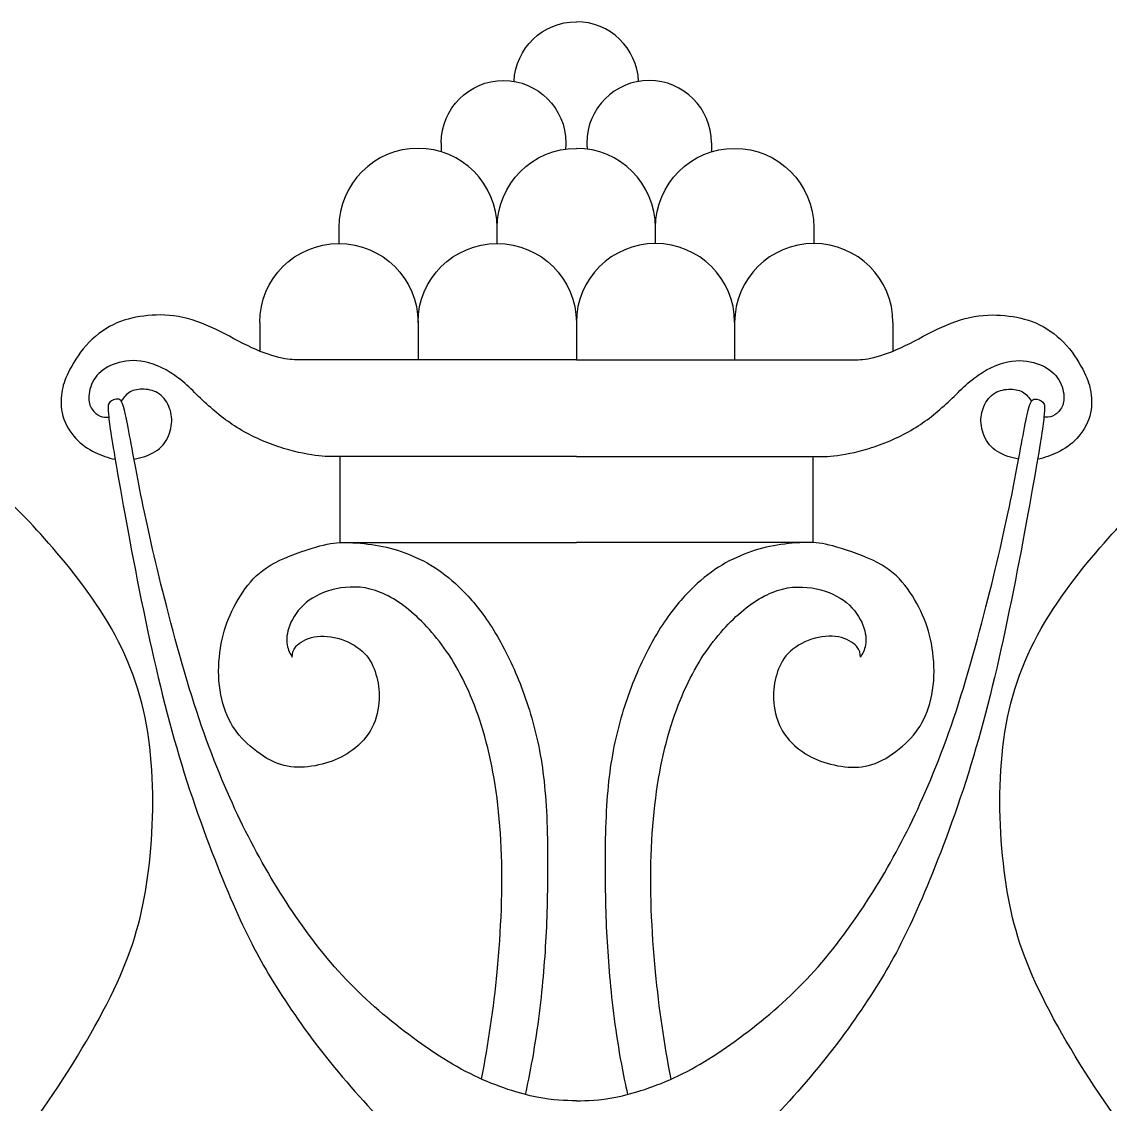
# Model space of a CAD drawing. Extents: x -102 to 99, y -11 to 187.
# Drawn here: x -80.04 to -53.54, y 150.72 to 177.06 of the extents above; entities that cross this region are included whole.
import ezdxf

# ---------------------------------------------------------------- set-up
doc = ezdxf.new("R2010")
doc.units = 0
doc.header["$MEASUREMENT"] = 0
doc.layers.add('LAYER_1', color=7, linetype='CONTINUOUS')

msp = doc.modelspace()

# ---------------------------------------------------------------- linework, layer by layer
at = {"layer": 'LAYER_1'}
for points in [[(-68.053, 175.61), (-68.0188, 176.4171), (-67.3536, 177.061), (-66.5382, 177.061)], [(-65.0233, 175.61), (-65.0575, 176.4171), (-65.7226, 177.061), (-66.5382, 177.061)], [(-69.8266, 174.1156), (-69.8266, 174.1156), (-69.8266, 173.8956), (-69.8266, 173.8956)], [(-63.2497, 174.1156), (-63.2497, 174.1156), (-63.2497, 173.8957), (-63.2497, 173.8957)], [(-68.4647, 172.0538), (-68.4647, 173.1178), (-67.6021, 173.9803), (-66.5382, 173.9803)], [(-64.6117, 172.0538), (-64.6117, 173.1178), (-65.4742, 173.9803), (-66.5382, 173.9803)], [(-72.3176, 172.0538), (-72.3176, 172.0538), (-72.3176, 171.6658), (-72.3176, 171.6658)], [(-68.4647, 171.6658), (-68.4647, 171.6658), (-68.4647, 172.0538), (-68.4647, 172.0538)], [(-64.6117, 171.6658), (-64.6117, 171.6658), (-64.6117, 172.0538), (-64.6117, 172.0538)], [(-60.7586, 172.0538), (-60.7586, 172.0538), (-60.7586, 171.6658), (-60.7586, 171.6658)], [(-74.2441, 169.7394), (-74.2441, 169.7394), (-74.2441, 169.0438), (-74.2441, 169.0438)], [(-70.3911, 169.7394), (-70.3911, 169.7394), (-70.3911, 168.8336), (-70.3911, 168.8336)], [(-66.5382, 169.7394), (-66.5382, 169.7394), (-66.5382, 168.8336), (-66.5382, 168.8336)], [(-62.6851, 169.7394), (-62.6851, 169.7394), (-62.6851, 168.8336), (-62.6851, 168.8336)], [(-58.8321, 169.7394), (-58.8321, 169.7394), (-58.8321, 169.0438), (-58.8321, 169.0438)], [(-66.5382, 168.8336), (-66.5382, 168.8336), (-73.2503, 168.8336), (-73.2503, 168.8336)], [(-66.5382, 168.8336), (-66.5382, 168.8336), (-59.8259, 168.8336), (-59.8259, 168.8336)]]:
    msp.add_open_spline(points, degree=3, dxfattribs=at)
for points, knots in [([(-69.8266, 174.1156), (-69.8266, 174.9529), (-69.1477, 175.6318), (-68.3104, 175.6318), (-68.3104, 175.6318), (-67.473, 175.6318), (-66.7942, 174.9529), (-66.7942, 174.1156), (-66.7942, 174.1156), (-66.7942, 174.0639), (-66.7968, 174.0127), (-66.8018, 173.9625)], [0, 0, 0, 0, 0.25, 0.25, 0.25, 0.25, 0.5, 0.5, 0.5, 0.5, 1, 1, 1, 1]), ([(-63.2497, 174.1156), (-63.2497, 174.9529), (-63.9285, 175.6318), (-64.7659, 175.6318), (-64.7659, 175.6318), (-65.6032, 175.6318), (-66.2821, 174.9529), (-66.2821, 174.1156), (-66.2821, 174.1156), (-66.2821, 174.0639), (-66.2795, 174.0127), (-66.2744, 173.9625)], [0, 0, 0, 0, 0.25, 0.25, 0.25, 0.25, 0.5, 0.5, 0.5, 0.5, 1, 1, 1, 1]), ([(-68.4647, 172.0538), (-68.4647, 173.1178), (-69.3271, 173.9803), (-70.3911, 173.9803), (-70.3911, 173.9803), (-71.4551, 173.9803), (-72.3176, 173.1178), (-72.3176, 172.0538)], [0, 0, 0, 0, 0.3333333, 0.3333333, 0.3333333, 0.3333333, 1, 1, 1, 1]), ([(-64.6117, 172.0538), (-64.6117, 173.1178), (-63.7491, 173.9803), (-62.6851, 173.9803), (-62.6851, 173.9803), (-61.6212, 173.9803), (-60.7586, 173.1178), (-60.7586, 172.0538)], [0, 0, 0, 0, 0.3333333, 0.3333333, 0.3333333, 0.3333333, 1, 1, 1, 1]), ([(-74.2441, 169.7394), (-74.2441, 170.8034), (-73.3816, 171.6658), (-72.3176, 171.6658), (-72.3176, 171.6658), (-71.2536, 171.6658), (-70.3911, 170.8034), (-70.3911, 169.7394)], [0, 0, 0, 0, 0.3333333, 0.3333333, 0.3333333, 0.3333333, 1, 1, 1, 1]), ([(-70.3911, 169.7394), (-70.3911, 170.8033), (-69.5286, 171.6658), (-68.4647, 171.6658), (-68.4647, 171.6658), (-67.4007, 171.6658), (-66.5382, 170.8033), (-66.5382, 169.7394)], [0, 0, 0, 0, 0.3333333, 0.3333333, 0.3333333, 0.3333333, 1, 1, 1, 1]), ([(-62.6851, 169.7394), (-62.6851, 170.8033), (-63.5477, 171.6658), (-64.6116, 171.6658), (-64.6116, 171.6658), (-65.6756, 171.6658), (-66.5382, 170.8033), (-66.5382, 169.7394)], [0, 0, 0, 0, 0.3333333, 0.3333333, 0.3333333, 0.3333333, 1, 1, 1, 1]), ([(-58.8321, 169.7394), (-58.8321, 170.8034), (-59.6947, 171.6658), (-60.7586, 171.6658), (-60.7586, 171.6658), (-61.8226, 171.6658), (-62.6851, 170.8034), (-62.6851, 169.7394)], [0, 0, 0, 0, 0.3333333, 0.3333333, 0.3333333, 0.3333333, 1, 1, 1, 1]), ([(-73.2503, 168.8336), (-73.3785, 168.8336), (-73.5066, 168.8336), (-73.7011, 168.8747), (-73.7011, 168.8747), (-73.8955, 168.9158), (-74.1566, 168.9981), (-74.4375, 169.128), (-74.4375, 169.128), (-74.7184, 169.2579), (-75.0193, 169.4354), (-75.322, 169.5793), (-75.322, 169.5793), (-75.6246, 169.7233), (-75.929, 169.8339), (-76.2234, 169.8861), (-76.2234, 169.8861), (-76.5179, 169.9384), (-76.8023, 169.9325), (-77.0662, 169.8996), (-77.0662, 169.8996), (-77.33, 169.8667), (-77.5734, 169.8068), (-77.8107, 169.6887), (-77.8107, 169.6887), (-78.0482, 169.5705), (-78.2798, 169.3942), (-78.469, 169.1821), (-78.469, 169.1821), (-78.6582, 168.9699), (-78.8052, 168.7219), (-78.8998, 168.5303), (-78.8998, 168.5303), (-78.9944, 168.3388), (-79.0368, 168.2035), (-79.0614, 168.0349), (-79.0614, 168.0349), (-79.0861, 167.8662), (-79.0931, 167.664), (-79.0356, 167.4648), (-79.0356, 167.4648), (-78.978, 167.2656), (-78.8557, 167.0693), (-78.7182, 166.9195), (-78.7182, 166.9195), (-78.5807, 166.7696), (-78.4278, 166.6661), (-78.2463, 166.578), (-78.2463, 166.578), (-78.0991, 166.5066), (-77.933, 166.445), (-77.7636, 166.415)], [0, 0, 0, 0, 0.0714286, 0.0714286, 0.0714286, 0.0714286, 0.1428571, 0.1428571, 0.1428571, 0.1428571, 0.2142857, 0.2142857, 0.2142857, 0.2142857, 0.2857143, 0.2857143, 0.2857143, 0.2857143, 0.3571429, 0.3571429, 0.3571429, 0.3571429, 0.4285714, 0.4285714, 0.4285714, 0.4285714, 0.5, 0.5, 0.5, 0.5, 0.5714286, 0.5714286, 0.5714286, 0.5714286, 0.6428571, 0.6428571, 0.6428571, 0.6428571, 0.7142857, 0.7142857, 0.7142857, 0.7142857, 0.7857143, 0.7857143, 0.7857143, 0.7857143, 0.8571429, 0.8571429, 0.8571429, 0.8571429, 1, 1, 1, 1]), ([(-59.8259, 168.8336), (-59.6979, 168.8336), (-59.5697, 168.8336), (-59.3752, 168.8747), (-59.3752, 168.8747), (-59.1807, 168.9158), (-58.9197, 168.9981), (-58.6389, 169.128), (-58.6389, 169.128), (-58.358, 169.2579), (-58.0569, 169.4354), (-57.7544, 169.5793), (-57.7544, 169.5793), (-57.4517, 169.7233), (-57.1472, 169.8339), (-56.8528, 169.8861), (-56.8528, 169.8861), (-56.5584, 169.9384), (-56.274, 169.9325), (-56.0101, 169.8996), (-56.0101, 169.8996), (-55.7462, 169.8667), (-55.5029, 169.8068), (-55.2655, 169.6887), (-55.2655, 169.6887), (-55.0281, 169.5705), (-54.7964, 169.3942), (-54.6072, 169.1821), (-54.6072, 169.1821), (-54.418, 168.9699), (-54.2711, 168.7219), (-54.1765, 168.5303), (-54.1765, 168.5303), (-54.0819, 168.3388), (-54.0396, 168.2035), (-54.0149, 168.0349), (-54.0149, 168.0349), (-53.9902, 167.8662), (-53.9831, 167.664), (-54.0407, 167.4648), (-54.0407, 167.4648), (-54.0983, 167.2656), (-54.2206, 167.0693), (-54.3581, 166.9195), (-54.3581, 166.9195), (-54.4956, 166.7696), (-54.6484, 166.6661), (-54.83, 166.578), (-54.83, 166.578), (-54.9771, 166.5066), (-55.1433, 166.445), (-55.3126, 166.415)], [0, 0, 0, 0, 0.0714286, 0.0714286, 0.0714286, 0.0714286, 0.1428571, 0.1428571, 0.1428571, 0.1428571, 0.2142857, 0.2142857, 0.2142857, 0.2142857, 0.2857143, 0.2857143, 0.2857143, 0.2857143, 0.3571429, 0.3571429, 0.3571429, 0.3571429, 0.4285714, 0.4285714, 0.4285714, 0.4285714, 0.5, 0.5, 0.5, 0.5, 0.5714286, 0.5714286, 0.5714286, 0.5714286, 0.6428571, 0.6428571, 0.6428571, 0.6428571, 0.7142857, 0.7142857, 0.7142857, 0.7142857, 0.7857143, 0.7857143, 0.7857143, 0.7857143, 0.8571429, 0.8571429, 0.8571429, 0.8571429, 1, 1, 1, 1]), ([(-87.6868, 115.8503), (-88.1488, 116.1643), (-88.5646, 116.5525), (-88.8505, 117.0466), (-88.8505, 117.0466), (-89.2312, 117.7048), (-89.3817, 118.5511), (-89.2642, 119.4396), (-89.2642, 119.4396), (-89.1466, 120.3283), (-88.7611, 121.2591), (-88.3097, 122.0254), (-88.3097, 122.0254), (-87.8585, 122.7918), (-87.3413, 123.3936), (-86.6737, 124.0846), (-86.6737, 124.0846), (-86.0061, 124.7757), (-85.188, 125.5562), (-84.4875, 126.4025), (-84.4875, 126.4025), (-83.787, 127.2487), (-83.204, 128.1608), (-82.7574, 128.9506), (-82.7574, 128.9506), (-82.3108, 129.7405), (-82.0004, 130.4081), (-81.7513, 131.0334), (-81.7513, 131.0334), (-81.5021, 131.6587), (-81.314, 132.2417), (-81.1259, 132.8247), (-81.1259, 132.8247), (-81.9158, 132.8434), (-82.7057, 132.8623), (-83.3451, 132.8905), (-83.3451, 132.8905), (-83.9845, 132.9187), (-84.4734, 132.9563), (-85.0469, 132.8952), (-85.0469, 132.8952), (-85.6205, 132.834), (-86.2788, 132.6742), (-86.8523, 132.4391), (-86.8523, 132.4391), (-87.4259, 132.2041), (-87.9149, 131.8938), (-88.3145, 131.5552), (-88.3145, 131.5552), (-88.7141, 131.2168), (-89.0245, 130.85), (-89.2595, 130.615), (-89.2595, 130.615), (-89.4946, 130.3799), (-89.6544, 130.2764), (-89.7813, 130.2812), (-89.7813, 130.2812), (-89.9083, 130.2858), (-90.0023, 130.3987), (-89.9976, 130.5915), (-89.9976, 130.5915), (-89.9929, 130.7842), (-89.8895, 131.0569), (-89.5933, 131.433), (-89.5933, 131.433), (-89.2971, 131.8091), (-88.8081, 132.2887), (-88.2252, 132.7118), (-88.2252, 132.7118), (-87.6422, 133.1349), (-86.9652, 133.5017), (-86.1142, 133.8307), (-86.1142, 133.8307), (-85.2633, 134.1599), (-84.2384, 134.4513), (-83.2134, 134.9497), (-83.2134, 134.9497), (-82.1885, 135.448), (-81.1637, 136.1533), (-80.3315, 136.9807), (-80.3315, 136.9807), (-79.4993, 137.8081), (-78.8599, 138.7579), (-78.324, 139.7733), (-78.324, 139.7733), (-77.788, 140.7888), (-77.3554, 141.8702), (-77.0405, 143.0502), (-77.0405, 143.0502), (-76.7254, 144.2303), (-76.528, 145.5091), (-76.3305, 146.4682), (-76.3305, 146.4682), (-76.1331, 147.4273), (-75.9356, 148.0667), (-75.7522, 148.5603), (-75.7522, 148.5603), (-75.5689, 149.054), (-75.3996, 149.4019), (-75.2304, 149.7498), (-75.2304, 149.7498), (-76.0391, 149.6276), (-76.8477, 149.5054), (-77.614, 149.2702), (-77.614, 149.2702), (-78.3804, 149.0352), (-79.1044, 148.6873), (-79.7297, 148.2359), (-79.7297, 148.2359), (-80.355, 147.7846), (-80.8816, 147.2298), (-81.2436, 146.7644), (-81.2436, 146.7644), (-81.6056, 146.299), (-81.803, 145.9228), (-82.0052, 145.6549), (-82.0052, 145.6549), (-82.2073, 145.3869), (-82.4142, 145.227), (-82.5881, 145.2317), (-82.5881, 145.2317), (-82.7621, 145.2364), (-82.9032, 145.4057), (-82.9172, 145.6407), (-82.9172, 145.6407), (-82.9313, 145.8758), (-82.8185, 146.1767), (-82.5458, 146.6045), (-82.5458, 146.6045), (-82.2732, 147.0323), (-81.8406, 147.5872), (-81.2812, 148.2924), (-81.2812, 148.2924), (-80.7218, 148.9976), (-80.0352, 149.8533), (-79.3864, 150.7982), (-79.3864, 150.7982), (-78.7377, 151.7432), (-78.1265, 152.7776), (-77.7175, 153.6708), (-77.7175, 153.6708), (-77.3085, 154.5641), (-77.1015, 155.3163), (-76.9746, 156.2331), (-76.9746, 156.2331), (-76.8477, 157.1499), (-76.8007, 158.2312), (-76.8994, 159.2232), (-76.8994, 159.2232), (-76.9981, 160.2152), (-77.2427, 161.1179), (-77.6799, 161.9735), (-77.6799, 161.9735), (-78.117, 162.8292), (-78.7471, 163.6379), (-79.283, 164.2585), (-79.283, 164.2585), (-79.819, 164.879), (-80.261, 165.3116), (-80.7029, 165.7441), (-80.7029, 165.7441), (-80.9379, 165.5279), (-81.1731, 165.3116), (-81.394, 164.9684), (-81.394, 164.9684), (-81.615, 164.6252), (-81.8218, 164.155), (-81.9581, 163.7319), (-81.9581, 163.7319), (-82.0945, 163.3088), (-82.1603, 162.9326), (-82.1697, 162.5001), (-82.1697, 162.5001), (-82.1792, 162.0676), (-82.1321, 161.5787), (-82.1462, 161.1884), (-82.1462, 161.1884), (-82.1603, 160.7982), (-82.2355, 160.5067), (-82.3436, 160.375), (-82.3436, 160.375), (-82.4518, 160.2434), (-82.5929, 160.2717), (-82.7245, 160.4832), (-82.7245, 160.4832), (-82.8561, 160.6948), (-82.9784, 161.0897), (-83.0677, 161.5834), (-83.0677, 161.5834), (-83.1571, 162.077), (-83.2134, 162.6694), (-83.5613, 163.4639), (-83.5613, 163.4639), (-83.9092, 164.2585), (-84.5487, 165.2552), (-85.2445, 166.0357), (-85.2445, 166.0357), (-85.9403, 166.816), (-86.6925, 167.3802), (-87.567, 167.8362), (-87.567, 167.8362), (-88.4415, 168.2923), (-89.4382, 168.6402), (-90.5618, 168.7436), (-90.5618, 168.7436), (-91.6854, 168.8471), (-92.936, 168.706), (-94.1067, 168.4334), (-94.1067, 168.4334), (-95.2773, 168.1607), (-96.3681, 167.7563), (-97.313, 167.1875), (-97.313, 167.1875), (-98.2581, 166.6186), (-99.0573, 165.8851), (-99.7108, 165.1424), (-99.7108, 165.1424), (-100.3643, 164.3995), (-100.8721, 163.6473), (-101.2952, 162.6835), (-101.2952, 162.6835), (-101.7183, 161.7197), (-102.0569, 160.5443), (-102.212, 159.3784), (-102.212, 159.3784), (-102.3671, 158.2125), (-102.3389, 157.0559), (-102.165, 156.0169), (-102.165, 156.0169), (-101.991, 154.9778), (-101.6713, 154.0563), (-101.2388, 153.2571), (-101.2388, 153.2571), (-100.8062, 152.4579), (-100.2608, 151.7808), (-99.645, 151.1979), (-99.645, 151.1979), (-99.0291, 150.6149), (-98.3426, 150.1259), (-97.5905, 149.7357), (-97.5905, 149.7357), (-96.8383, 149.3455), (-96.0202, 149.054), (-95.0846, 148.9177), (-95.0846, 148.9177), (-94.149, 148.7814), (-93.0959, 148.8001), (-92.1462, 148.9647), (-92.1462, 148.9647), (-91.1965, 149.1293), (-90.3502, 149.4395), (-89.5651, 149.8861), (-89.5651, 149.8861), (-88.7799, 150.3328), (-88.0559, 150.9158), (-87.4777, 151.5646), (-87.4777, 151.5646), (-86.8994, 152.2133), (-86.4668, 152.9281), (-86.1237, 153.6897), (-86.1237, 153.6897), (-85.7804, 154.4513), (-85.5265, 155.2599), (-85.4279, 156.0968), (-85.4279, 156.0968), (-85.3291, 156.9336), (-85.3856, 157.7987), (-85.4419, 158.6638)], [0, 0, 0, 0, 0.0147059, 0.0147059, 0.0147059, 0.0147059, 0.0294118, 0.0294118, 0.0294118, 0.0294118, 0.0441176, 0.0441176, 0.0441176, 0.0441176, 0.0588235, 0.0588235, 0.0588235, 0.0588235, 0.0735294, 0.0735294, 0.0735294, 0.0735294, 0.0882353, 0.0882353, 0.0882353, 0.0882353, 0.1029412, 0.1029412, 0.1029412, 0.1029412, 0.1176471, 0.1176471, 0.1176471, 0.1176471, 0.1323529, 0.1323529, 0.1323529, 0.1323529, 0.1470588, 0.1470588, 0.1470588, 0.1470588, 0.1617647, 0.1617647, 0.1617647, 0.1617647, 0.1764706, 0.1764706, 0.1764706, 0.1764706, 0.1911765, 0.1911765, 0.1911765, 0.1911765, 0.2058824, 0.2058824, 0.2058824, 0.2058824, 0.2205882, 0.2205882, 0.2205882, 0.2205882, 0.2352941, 0.2352941, 0.2352941, 0.2352941, 0.25, 0.25, 0.25, 0.25, 0.2647059, 0.2647059, 0.2647059, 0.2647059, 0.2794118, 0.2794118, 0.2794118, 0.2794118, 0.2941176, 0.2941176, 0.2941176, 0.2941176, 0.3088235, 0.3088235, 0.3088235, 0.3088235, 0.3235294, 0.3235294, 0.3235294, 0.3235294, 0.3382353, 0.3382353, 0.3382353, 0.3382353, 0.3529412, 0.3529412, 0.3529412, 0.3529412, 0.3676471, 0.3676471, 0.3676471, 0.3676471, 0.3823529, 0.3823529, 0.3823529, 0.3823529, 0.3970588, 0.3970588, 0.3970588, 0.3970588, 0.4117647, 0.4117647, 0.4117647, 0.4117647, 0.4264706, 0.4264706, 0.4264706, 0.4264706, 0.4411765, 0.4411765, 0.4411765, 0.4411765, 0.4558824, 0.4558824, 0.4558824, 0.4558824, 0.4705882, 0.4705882, 0.4705882, 0.4705882, 0.4852941, 0.4852941, 0.4852941, 0.4852941, 0.5, 0.5, 0.5, 0.5, 0.5147059, 0.5147059, 0.5147059, 0.5147059, 0.5294118, 0.5294118, 0.5294118, 0.5294118, 0.5441176, 0.5441176, 0.5441176, 0.5441176, 0.5588235, 0.5588235, 0.5588235, 0.5588235, 0.5735294, 0.5735294, 0.5735294, 0.5735294, 0.5882353, 0.5882353, 0.5882353, 0.5882353, 0.6029412, 0.6029412, 0.6029412, 0.6029412, 0.6176471, 0.6176471, 0.6176471, 0.6176471, 0.6323529, 0.6323529, 0.6323529, 0.6323529, 0.6470588, 0.6470588, 0.6470588, 0.6470588, 0.6617647, 0.6617647, 0.6617647, 0.6617647, 0.6764706, 0.6764706, 0.6764706, 0.6764706, 0.6911765, 0.6911765, 0.6911765, 0.6911765, 0.7058824, 0.7058824, 0.7058824, 0.7058824, 0.7205882, 0.7205882, 0.7205882, 0.7205882, 0.7352941, 0.7352941, 0.7352941, 0.7352941, 0.75, 0.75, 0.75, 0.75, 0.7647059, 0.7647059, 0.7647059, 0.7647059, 0.7794118, 0.7794118, 0.7794118, 0.7794118, 0.7941176, 0.7941176, 0.7941176, 0.7941176, 0.8088235, 0.8088235, 0.8088235, 0.8088235, 0.8235294, 0.8235294, 0.8235294, 0.8235294, 0.8382353, 0.8382353, 0.8382353, 0.8382353, 0.8529412, 0.8529412, 0.8529412, 0.8529412, 0.8676471, 0.8676471, 0.8676471, 0.8676471, 0.8823529, 0.8823529, 0.8823529, 0.8823529, 0.8970588, 0.8970588, 0.8970588, 0.8970588, 0.9117647, 0.9117647, 0.9117647, 0.9117647, 0.9264706, 0.9264706, 0.9264706, 0.9264706, 0.9411765, 0.9411765, 0.9411765, 0.9411765, 0.9558824, 0.9558824, 0.9558824, 0.9558824, 0.9705882, 0.9705882, 0.9705882, 0.9705882, 1, 1, 1, 1]), ([(-72.291, 166.4784), (-72.4369, 166.476), (-72.5827, 166.4736), (-72.806, 166.4982), (-72.806, 166.4982), (-73.0293, 166.5229), (-73.3302, 166.5746), (-73.6629, 166.6769), (-73.6629, 166.6769), (-73.9955, 166.7791), (-74.3599, 166.932), (-74.6796, 167.1165), (-74.6796, 167.1165), (-74.9993, 167.301), (-75.2743, 167.5173), (-75.5364, 167.7594), (-75.5364, 167.7594), (-75.7985, 168.0016), (-76.0477, 168.2695), (-76.318, 168.4599), (-76.318, 168.4599), (-76.5883, 168.6503), (-76.8799, 168.7632), (-77.1384, 168.7996), (-77.1384, 168.7996), (-77.397, 168.836), (-77.6227, 168.7961), (-77.8096, 168.7221), (-77.8096, 168.7221), (-77.9965, 168.648), (-78.1446, 168.5398), (-78.2444, 168.4), (-78.2444, 168.4), (-78.3444, 168.2601), (-78.3961, 168.0885), (-78.4043, 167.951), (-78.4043, 167.951), (-78.4125, 167.8135), (-78.3772, 167.71), (-78.3244, 167.6301), (-78.3244, 167.6301), (-78.2715, 167.5502), (-78.2009, 167.4938), (-78.1305, 167.4654), (-78.1305, 167.4654), (-78.06, 167.437), (-77.9895, 167.4367), (-77.9191, 167.4364)], [0, 0, 0, 0, 0.0769231, 0.0769231, 0.0769231, 0.0769231, 0.1538462, 0.1538462, 0.1538462, 0.1538462, 0.2307692, 0.2307692, 0.2307692, 0.2307692, 0.3076923, 0.3076923, 0.3076923, 0.3076923, 0.3846154, 0.3846154, 0.3846154, 0.3846154, 0.4615385, 0.4615385, 0.4615385, 0.4615385, 0.5384615, 0.5384615, 0.5384615, 0.5384615, 0.6153846, 0.6153846, 0.6153846, 0.6153846, 0.6923077, 0.6923077, 0.6923077, 0.6923077, 0.7692308, 0.7692308, 0.7692308, 0.7692308, 0.8461538, 0.8461538, 0.8461538, 0.8461538, 1, 1, 1, 1]), ([(-60.7853, 166.4784), (-60.6395, 166.476), (-60.4936, 166.4736), (-60.2703, 166.4982), (-60.2703, 166.4982), (-60.0469, 166.5229), (-59.746, 166.5746), (-59.4134, 166.6769), (-59.4134, 166.6769), (-59.0808, 166.7791), (-58.7164, 166.932), (-58.3968, 167.1165), (-58.3968, 167.1165), (-58.077, 167.301), (-57.8019, 167.5173), (-57.5399, 167.7594), (-57.5399, 167.7594), (-57.2778, 168.0016), (-57.0285, 168.2695), (-56.7582, 168.4599), (-56.7582, 168.4599), (-56.488, 168.6503), (-56.1964, 168.7632), (-55.9379, 168.7996), (-55.9379, 168.7996), (-55.6793, 168.836), (-55.4536, 168.7961), (-55.2667, 168.7221), (-55.2667, 168.7221), (-55.0799, 168.648), (-54.9317, 168.5398), (-54.8318, 168.4), (-54.8318, 168.4), (-54.732, 168.2601), (-54.6802, 168.0885), (-54.672, 167.951), (-54.672, 167.951), (-54.6638, 167.8135), (-54.699, 167.71), (-54.7519, 167.6301), (-54.7519, 167.6301), (-54.8048, 167.5502), (-54.8754, 167.4938), (-54.9458, 167.4654), (-54.9458, 167.4654), (-55.0163, 167.437), (-55.0868, 167.4367), (-55.1572, 167.4364)], [0, 0, 0, 0, 0.0769231, 0.0769231, 0.0769231, 0.0769231, 0.1538462, 0.1538462, 0.1538462, 0.1538462, 0.2307692, 0.2307692, 0.2307692, 0.2307692, 0.3076923, 0.3076923, 0.3076923, 0.3076923, 0.3846154, 0.3846154, 0.3846154, 0.3846154, 0.4615385, 0.4615385, 0.4615385, 0.4615385, 0.5384615, 0.5384615, 0.5384615, 0.5384615, 0.6153846, 0.6153846, 0.6153846, 0.6153846, 0.6923077, 0.6923077, 0.6923077, 0.6923077, 0.7692308, 0.7692308, 0.7692308, 0.7692308, 0.8461538, 0.8461538, 0.8461538, 0.8461538, 1, 1, 1, 1]), ([(-45.3895, 115.8503), (-44.9275, 116.1643), (-44.5117, 116.5525), (-44.2259, 117.0466), (-44.2259, 117.0466), (-43.8451, 117.7048), (-43.6945, 118.5511), (-43.8121, 119.4396), (-43.8121, 119.4396), (-43.9297, 120.3283), (-44.3152, 121.2591), (-44.7665, 122.0254), (-44.7665, 122.0254), (-45.2178, 122.7918), (-45.7351, 123.3936), (-46.4026, 124.0846), (-46.4026, 124.0846), (-47.0702, 124.7757), (-47.8883, 125.5562), (-48.5887, 126.4025), (-48.5887, 126.4025), (-49.2893, 127.2487), (-49.8722, 128.1608), (-50.3189, 128.9506), (-50.3189, 128.9506), (-50.7656, 129.7405), (-51.0758, 130.4081), (-51.325, 131.0334), (-51.325, 131.0334), (-51.5742, 131.6587), (-51.7623, 132.2417), (-51.9503, 132.8247), (-51.9503, 132.8247), (-51.1605, 132.8434), (-50.3706, 132.8623), (-49.7312, 132.8905), (-49.7312, 132.8905), (-49.0918, 132.9187), (-48.6028, 132.9563), (-48.0293, 132.8952), (-48.0293, 132.8952), (-47.4557, 132.834), (-46.7974, 132.6742), (-46.2239, 132.4391), (-46.2239, 132.4391), (-45.6503, 132.2041), (-45.1614, 131.8938), (-44.7618, 131.5552), (-44.7618, 131.5552), (-44.3621, 131.2168), (-44.0519, 130.85), (-43.8167, 130.615), (-43.8167, 130.615), (-43.5817, 130.3799), (-43.4219, 130.2764), (-43.2949, 130.2812), (-43.2949, 130.2812), (-43.168, 130.2858), (-43.074, 130.3987), (-43.0786, 130.5915), (-43.0786, 130.5915), (-43.0833, 130.7842), (-43.1868, 131.0569), (-43.483, 131.433), (-43.483, 131.433), (-43.7791, 131.8091), (-44.2681, 132.2887), (-44.8511, 132.7118), (-44.8511, 132.7118), (-45.434, 133.1349), (-46.1111, 133.5017), (-46.962, 133.8307), (-46.962, 133.8307), (-47.813, 134.1599), (-48.8379, 134.4513), (-49.8628, 134.9497), (-49.8628, 134.9497), (-50.8878, 135.448), (-51.9127, 136.1533), (-52.7448, 136.9807), (-52.7448, 136.9807), (-53.577, 137.8081), (-54.2164, 138.7579), (-54.7523, 139.7733), (-54.7523, 139.7733), (-55.2883, 140.7888), (-55.7208, 141.8702), (-56.0358, 143.0502), (-56.0358, 143.0502), (-56.3508, 144.2303), (-56.5483, 145.5091), (-56.7458, 146.4682), (-56.7458, 146.4682), (-56.9432, 147.4273), (-57.1407, 148.0667), (-57.324, 148.5603), (-57.324, 148.5603), (-57.5074, 149.054), (-57.6767, 149.4019), (-57.8458, 149.7498), (-57.8458, 149.7498), (-57.0372, 149.6276), (-56.2285, 149.5054), (-55.4623, 149.2702), (-55.4623, 149.2702), (-54.6959, 149.0352), (-53.9719, 148.6873), (-53.3466, 148.2359), (-53.3466, 148.2359), (-52.7213, 147.7846), (-52.1947, 147.2298), (-51.8327, 146.7644), (-51.8327, 146.7644), (-51.4707, 146.299), (-51.2733, 145.9228), (-51.0711, 145.6549), (-51.0711, 145.6549), (-50.869, 145.3869), (-50.662, 145.227), (-50.4881, 145.2317), (-50.4881, 145.2317), (-50.3142, 145.2364), (-50.1731, 145.4057), (-50.159, 145.6407), (-50.159, 145.6407), (-50.1449, 145.8758), (-50.2578, 146.1767), (-50.5304, 146.6045), (-50.5304, 146.6045), (-50.8031, 147.0323), (-51.2357, 147.5872), (-51.7951, 148.2924), (-51.7951, 148.2924), (-52.3546, 148.9976), (-53.0411, 149.8533), (-53.6898, 150.7982), (-53.6898, 150.7982), (-54.3386, 151.7432), (-54.9498, 152.7776), (-55.3588, 153.6708), (-55.3588, 153.6708), (-55.7678, 154.5641), (-55.9747, 155.3163), (-56.1017, 156.2331), (-56.1017, 156.2331), (-56.2285, 157.1499), (-56.2756, 158.2312), (-56.1769, 159.2232), (-56.1769, 159.2232), (-56.0782, 160.2152), (-55.8336, 161.1179), (-55.3964, 161.9735), (-55.3964, 161.9735), (-54.9592, 162.8292), (-54.3291, 163.6379), (-53.7932, 164.2585), (-53.7932, 164.2585), (-53.2573, 164.879), (-52.8153, 165.3116), (-52.3734, 165.7441), (-52.3734, 165.7441), (-52.1383, 165.5279), (-51.9033, 165.3116), (-51.6823, 164.9684), (-51.6823, 164.9684), (-51.4614, 164.6252), (-51.2544, 164.155), (-51.1181, 163.7319), (-51.1181, 163.7319), (-50.9818, 163.3088), (-50.9159, 162.9326), (-50.9065, 162.5001), (-50.9065, 162.5001), (-50.8971, 162.0676), (-50.9441, 161.5787), (-50.9301, 161.1884), (-50.9301, 161.1884), (-50.9159, 160.7982), (-50.8407, 160.5067), (-50.7326, 160.375), (-50.7326, 160.375), (-50.6245, 160.2434), (-50.4834, 160.2717), (-50.3519, 160.4832), (-50.3519, 160.4832), (-50.2201, 160.6948), (-50.0979, 161.0897), (-50.0086, 161.5834), (-50.0086, 161.5834), (-49.9193, 162.077), (-49.8628, 162.6694), (-49.5149, 163.4639), (-49.5149, 163.4639), (-49.167, 164.2585), (-48.5276, 165.2552), (-47.8318, 166.0357), (-47.8318, 166.0357), (-47.136, 166.816), (-46.3837, 167.3802), (-45.5093, 167.8362), (-45.5093, 167.8362), (-44.6348, 168.2923), (-43.6381, 168.6402), (-42.5145, 168.7436), (-42.5145, 168.7436), (-41.3909, 168.8471), (-40.1402, 168.706), (-38.9696, 168.4334), (-38.9696, 168.4334), (-37.7989, 168.1607), (-36.7082, 167.7563), (-35.7632, 167.1875), (-35.7632, 167.1875), (-34.8182, 166.6186), (-34.019, 165.8851), (-33.3655, 165.1424), (-33.3655, 165.1424), (-32.7119, 164.3995), (-32.2042, 163.6473), (-31.7811, 162.6835), (-31.7811, 162.6835), (-31.358, 161.7197), (-31.0194, 160.5443), (-30.8643, 159.3784), (-30.8643, 159.3784), (-30.7091, 158.2125), (-30.7374, 157.0559), (-30.9113, 156.0169), (-30.9113, 156.0169), (-31.0852, 154.9778), (-31.405, 154.0563), (-31.8375, 153.2571), (-31.8375, 153.2571), (-32.27, 152.4579), (-32.8155, 151.7808), (-33.4313, 151.1979), (-33.4313, 151.1979), (-34.0472, 150.6149), (-34.7336, 150.1259), (-35.4858, 149.7357), (-35.4858, 149.7357), (-36.2381, 149.3455), (-37.0562, 149.054), (-37.9917, 148.9177), (-37.9917, 148.9177), (-38.9273, 148.7814), (-39.9804, 148.8001), (-40.9301, 148.9647), (-40.9301, 148.9647), (-41.8798, 149.1293), (-42.7261, 149.4395), (-43.5112, 149.8861), (-43.5112, 149.8861), (-44.2963, 150.3328), (-45.0203, 150.9158), (-45.5986, 151.5646), (-45.5986, 151.5646), (-46.1769, 152.2133), (-46.6094, 152.9281), (-46.9526, 153.6897), (-46.9526, 153.6897), (-47.2958, 154.4513), (-47.5497, 155.2599), (-47.6485, 156.0968), (-47.6485, 156.0968), (-47.7472, 156.9336), (-47.6908, 157.7987), (-47.6344, 158.6638)], [0, 0, 0, 0, 0.0147059, 0.0147059, 0.0147059, 0.0147059, 0.0294118, 0.0294118, 0.0294118, 0.0294118, 0.0441176, 0.0441176, 0.0441176, 0.0441176, 0.0588235, 0.0588235, 0.0588235, 0.0588235, 0.0735294, 0.0735294, 0.0735294, 0.0735294, 0.0882353, 0.0882353, 0.0882353, 0.0882353, 0.1029412, 0.1029412, 0.1029412, 0.1029412, 0.1176471, 0.1176471, 0.1176471, 0.1176471, 0.1323529, 0.1323529, 0.1323529, 0.1323529, 0.1470588, 0.1470588, 0.1470588, 0.1470588, 0.1617647, 0.1617647, 0.1617647, 0.1617647, 0.1764706, 0.1764706, 0.1764706, 0.1764706, 0.1911765, 0.1911765, 0.1911765, 0.1911765, 0.2058824, 0.2058824, 0.2058824, 0.2058824, 0.2205882, 0.2205882, 0.2205882, 0.2205882, 0.2352941, 0.2352941, 0.2352941, 0.2352941, 0.25, 0.25, 0.25, 0.25, 0.2647059, 0.2647059, 0.2647059, 0.2647059, 0.2794118, 0.2794118, 0.2794118, 0.2794118, 0.2941176, 0.2941176, 0.2941176, 0.2941176, 0.3088235, 0.3088235, 0.3088235, 0.3088235, 0.3235294, 0.3235294, 0.3235294, 0.3235294, 0.3382353, 0.3382353, 0.3382353, 0.3382353, 0.3529412, 0.3529412, 0.3529412, 0.3529412, 0.3676471, 0.3676471, 0.3676471, 0.3676471, 0.3823529, 0.3823529, 0.3823529, 0.3823529, 0.3970588, 0.3970588, 0.3970588, 0.3970588, 0.4117647, 0.4117647, 0.4117647, 0.4117647, 0.4264706, 0.4264706, 0.4264706, 0.4264706, 0.4411765, 0.4411765, 0.4411765, 0.4411765, 0.4558824, 0.4558824, 0.4558824, 0.4558824, 0.4705882, 0.4705882, 0.4705882, 0.4705882, 0.4852941, 0.4852941, 0.4852941, 0.4852941, 0.5, 0.5, 0.5, 0.5, 0.5147059, 0.5147059, 0.5147059, 0.5147059, 0.5294118, 0.5294118, 0.5294118, 0.5294118, 0.5441176, 0.5441176, 0.5441176, 0.5441176, 0.5588235, 0.5588235, 0.5588235, 0.5588235, 0.5735294, 0.5735294, 0.5735294, 0.5735294, 0.5882353, 0.5882353, 0.5882353, 0.5882353, 0.6029412, 0.6029412, 0.6029412, 0.6029412, 0.6176471, 0.6176471, 0.6176471, 0.6176471, 0.6323529, 0.6323529, 0.6323529, 0.6323529, 0.6470588, 0.6470588, 0.6470588, 0.6470588, 0.6617647, 0.6617647, 0.6617647, 0.6617647, 0.6764706, 0.6764706, 0.6764706, 0.6764706, 0.6911765, 0.6911765, 0.6911765, 0.6911765, 0.7058824, 0.7058824, 0.7058824, 0.7058824, 0.7205882, 0.7205882, 0.7205882, 0.7205882, 0.7352941, 0.7352941, 0.7352941, 0.7352941, 0.75, 0.75, 0.75, 0.75, 0.7647059, 0.7647059, 0.7647059, 0.7647059, 0.7794118, 0.7794118, 0.7794118, 0.7794118, 0.7941176, 0.7941176, 0.7941176, 0.7941176, 0.8088235, 0.8088235, 0.8088235, 0.8088235, 0.8235294, 0.8235294, 0.8235294, 0.8235294, 0.8382353, 0.8382353, 0.8382353, 0.8382353, 0.8529412, 0.8529412, 0.8529412, 0.8529412, 0.8676471, 0.8676471, 0.8676471, 0.8676471, 0.8823529, 0.8823529, 0.8823529, 0.8823529, 0.8970588, 0.8970588, 0.8970588, 0.8970588, 0.9117647, 0.9117647, 0.9117647, 0.9117647, 0.9264706, 0.9264706, 0.9264706, 0.9264706, 0.9411765, 0.9411765, 0.9411765, 0.9411765, 0.9558824, 0.9558824, 0.9558824, 0.9558824, 0.9705882, 0.9705882, 0.9705882, 0.9705882, 1, 1, 1, 1]), ([(-77.303, 166.4156), (-77.2123, 166.431), (-77.1245, 166.4546), (-77.0421, 166.4833), (-77.0421, 166.4833), (-76.8588, 166.5474), (-76.7012, 166.6379), (-76.592, 166.7684), (-76.592, 166.7684), (-76.4826, 166.8988), (-76.4215, 167.0693), (-76.3974, 167.2232), (-76.3974, 167.2232), (-76.3733, 167.3772), (-76.3862, 167.5148), (-76.4367, 167.6505), (-76.4367, 167.6505), (-76.4873, 167.7863), (-76.5755, 167.9203), (-76.686, 168.0013), (-76.686, 168.0013), (-76.7964, 168.0824), (-76.9293, 168.1107), (-77.0568, 168.1165), (-77.0568, 168.1165), (-77.1843, 168.1225), (-77.3066, 168.106), (-77.3986, 168.0534), (-77.3986, 168.0534), (-77.4906, 168.001), (-77.5524, 167.9123), (-77.6143, 167.8237)], [0, 0, 0, 0, 0.1111111, 0.1111111, 0.1111111, 0.1111111, 0.2222222, 0.2222222, 0.2222222, 0.2222222, 0.3333333, 0.3333333, 0.3333333, 0.3333333, 0.4444444, 0.4444444, 0.4444444, 0.4444444, 0.5555556, 0.5555556, 0.5555556, 0.5555556, 0.6666667, 0.6666667, 0.6666667, 0.6666667, 0.7777778, 0.7777778, 0.7777778, 0.7777778, 1, 1, 1, 1]), ([(-55.7733, 166.4156), (-55.8639, 166.431), (-55.9517, 166.4546), (-56.0342, 166.4833), (-56.0342, 166.4833), (-56.2175, 166.5474), (-56.3751, 166.6379), (-56.4844, 166.7684), (-56.4844, 166.7684), (-56.5937, 166.8988), (-56.6548, 167.0693), (-56.6788, 167.2232), (-56.6788, 167.2232), (-56.703, 167.3772), (-56.6901, 167.5148), (-56.6395, 167.6505), (-56.6395, 167.6505), (-56.589, 167.7863), (-56.5008, 167.9203), (-56.3903, 168.0013), (-56.3903, 168.0013), (-56.2798, 168.0824), (-56.147, 168.1107), (-56.0195, 168.1165), (-56.0195, 168.1165), (-55.8919, 168.1225), (-55.7697, 168.106), (-55.6777, 168.0534), (-55.6777, 168.0534), (-55.5856, 168.001), (-55.5238, 167.9123), (-55.462, 167.8237)], [0, 0, 0, 0, 0.1111111, 0.1111111, 0.1111111, 0.1111111, 0.2222222, 0.2222222, 0.2222222, 0.2222222, 0.3333333, 0.3333333, 0.3333333, 0.3333333, 0.4444444, 0.4444444, 0.4444444, 0.4444444, 0.5555556, 0.5555556, 0.5555556, 0.5555556, 0.6666667, 0.6666667, 0.6666667, 0.6666667, 0.7777778, 0.7777778, 0.7777778, 0.7777778, 1, 1, 1, 1]), ([(-66.5382, 150.8014), (-66.8127, 150.8037), (-67.0873, 150.8061), (-67.4985, 150.8896), (-67.4985, 150.8896), (-67.9096, 150.973), (-68.4574, 151.1375), (-69.0203, 151.4091), (-69.0203, 151.4091), (-69.5833, 151.6806), (-70.1616, 152.059), (-70.7234, 152.4904), (-70.7234, 152.4904), (-71.2852, 152.9218), (-71.8306, 153.406), (-72.3278, 153.9573), (-72.3278, 153.9573), (-72.825, 154.5085), (-73.274, 155.1268), (-73.6771, 155.7591), (-73.6771, 155.7591), (-74.0803, 156.3914), (-74.4376, 157.0379), (-74.782, 157.7643), (-74.782, 157.7643), (-75.1263, 158.4906), (-75.4578, 159.2969), (-75.7787, 160.2784), (-75.7787, 160.2784), (-76.0995, 161.2598), (-76.4099, 162.4164), (-76.6472, 163.3766), (-76.6472, 163.3766), (-76.8847, 164.3369), (-77.0493, 165.101), (-77.1868, 165.805), (-77.1868, 165.805), (-77.3243, 166.509), (-77.4348, 167.1532), (-77.5112, 167.4939), (-77.5112, 167.4939), (-77.5876, 167.8349), (-77.6299, 167.8725), (-77.6945, 167.876), (-77.6945, 167.876), (-77.7592, 167.8795), (-77.8462, 167.8489), (-77.8932, 167.7995), (-77.8932, 167.7995), (-77.9402, 167.7502), (-77.9472, 167.682), (-77.9191, 167.4364), (-77.9191, 167.4364), (-77.8908, 167.1908), (-77.8273, 166.7676), (-77.6663, 165.852), (-77.6663, 165.852), (-77.5053, 164.9364), (-77.2467, 163.5283), (-76.9752, 162.2578), (-76.9752, 162.2578), (-76.7037, 160.9872), (-76.4192, 159.854), (-76.0796, 158.7727), (-76.0796, 158.7727), (-75.7399, 157.6914), (-75.345, 156.6618), (-75.0147, 155.8778), (-75.0147, 155.8778), (-74.6844, 155.0938), (-74.4188, 154.5556), (-74.0897, 153.9902), (-74.0897, 153.9902), (-73.7606, 153.4248), (-73.368, 152.8324), (-72.892, 152.206), (-72.892, 152.206), (-72.416, 151.5795), (-71.8565, 150.9189), (-71.3135, 150.3618), (-71.3135, 150.3618), (-70.7705, 149.8047), (-70.2439, 149.351), (-69.7702, 148.9855), (-69.7702, 148.9855), (-69.2965, 148.6199), (-68.8757, 148.3425), (-68.4433, 148.1027), (-68.4433, 148.1027), (-68.0107, 147.863), (-67.5664, 147.6608), (-67.2469, 147.5245), (-67.2469, 147.5245), (-66.9274, 147.3881), (-66.7328, 147.3176), (-66.5382, 147.2471)], [0, 0, 0, 0, 0.04, 0.04, 0.04, 0.04, 0.08, 0.08, 0.08, 0.08, 0.12, 0.12, 0.12, 0.12, 0.16, 0.16, 0.16, 0.16, 0.2, 0.2, 0.2, 0.2, 0.24, 0.24, 0.24, 0.24, 0.28, 0.28, 0.28, 0.28, 0.32, 0.32, 0.32, 0.32, 0.36, 0.36, 0.36, 0.36, 0.4, 0.4, 0.4, 0.4, 0.44, 0.44, 0.44, 0.44, 0.48, 0.48, 0.48, 0.48, 0.52, 0.52, 0.52, 0.52, 0.56, 0.56, 0.56, 0.56, 0.6, 0.6, 0.6, 0.6, 0.64, 0.64, 0.64, 0.64, 0.68, 0.68, 0.68, 0.68, 0.72, 0.72, 0.72, 0.72, 0.76, 0.76, 0.76, 0.76, 0.8, 0.8, 0.8, 0.8, 0.84, 0.84, 0.84, 0.84, 0.88, 0.88, 0.88, 0.88, 0.92, 0.92, 0.92, 0.92, 1, 1, 1, 1]), ([(-66.5382, 150.8014), (-66.2636, 150.8037), (-65.9889, 150.8061), (-65.5779, 150.8896), (-65.5779, 150.8896), (-65.1667, 150.973), (-64.6189, 151.1375), (-64.056, 151.4091), (-64.056, 151.4091), (-63.4929, 151.6806), (-62.9146, 152.059), (-62.3528, 152.4904), (-62.3528, 152.4904), (-61.791, 152.9218), (-61.2456, 153.406), (-60.7484, 153.9573), (-60.7484, 153.9573), (-60.2513, 154.5085), (-59.8023, 155.1268), (-59.3991, 155.7591), (-59.3991, 155.7591), (-58.996, 156.3914), (-58.6387, 157.0379), (-58.2943, 157.7643), (-58.2943, 157.7643), (-57.95, 158.4906), (-57.6184, 159.2969), (-57.2975, 160.2784), (-57.2975, 160.2784), (-56.9767, 161.2598), (-56.6664, 162.4164), (-56.429, 163.3766), (-56.429, 163.3766), (-56.1916, 164.3369), (-56.0269, 165.101), (-55.8895, 165.805), (-55.8895, 165.805), (-55.752, 166.509), (-55.6414, 167.1532), (-55.5651, 167.4939), (-55.5651, 167.4939), (-55.4887, 167.8349), (-55.4464, 167.8725), (-55.3818, 167.876), (-55.3818, 167.876), (-55.3171, 167.8795), (-55.2301, 167.8489), (-55.1831, 167.7995), (-55.1831, 167.7995), (-55.1361, 167.7502), (-55.129, 167.682), (-55.1572, 167.4364), (-55.1572, 167.4364), (-55.1854, 167.1908), (-55.2489, 166.7676), (-55.4099, 165.852), (-55.4099, 165.852), (-55.5709, 164.9364), (-55.8296, 163.5283), (-56.1011, 162.2578), (-56.1011, 162.2578), (-56.3726, 160.9872), (-56.657, 159.854), (-56.9967, 158.7727), (-56.9967, 158.7727), (-57.3363, 157.6914), (-57.7313, 156.6618), (-58.0616, 155.8778), (-58.0616, 155.8778), (-58.3919, 155.0938), (-58.6576, 154.5556), (-58.9866, 153.9902), (-58.9866, 153.9902), (-59.3157, 153.4248), (-59.7083, 152.8324), (-60.1843, 152.206), (-60.1843, 152.206), (-60.6603, 151.5795), (-61.2198, 150.9189), (-61.7628, 150.3618), (-61.7628, 150.3618), (-62.3058, 149.8047), (-62.8324, 149.351), (-63.3061, 148.9855), (-63.3061, 148.9855), (-63.7798, 148.6199), (-64.2005, 148.3425), (-64.6331, 148.1027), (-64.6331, 148.1027), (-65.0656, 147.863), (-65.5099, 147.6608), (-65.8294, 147.5245), (-65.8294, 147.5245), (-66.1488, 147.3881), (-66.3435, 147.3176), (-66.5382, 147.2471)], [0, 0, 0, 0, 0.04, 0.04, 0.04, 0.04, 0.08, 0.08, 0.08, 0.08, 0.12, 0.12, 0.12, 0.12, 0.16, 0.16, 0.16, 0.16, 0.2, 0.2, 0.2, 0.2, 0.24, 0.24, 0.24, 0.24, 0.28, 0.28, 0.28, 0.28, 0.32, 0.32, 0.32, 0.32, 0.36, 0.36, 0.36, 0.36, 0.4, 0.4, 0.4, 0.4, 0.44, 0.44, 0.44, 0.44, 0.48, 0.48, 0.48, 0.48, 0.52, 0.52, 0.52, 0.52, 0.56, 0.56, 0.56, 0.56, 0.6, 0.6, 0.6, 0.6, 0.64, 0.64, 0.64, 0.64, 0.68, 0.68, 0.68, 0.68, 0.72, 0.72, 0.72, 0.72, 0.76, 0.76, 0.76, 0.76, 0.8, 0.8, 0.8, 0.8, 0.84, 0.84, 0.84, 0.84, 0.88, 0.88, 0.88, 0.88, 0.92, 0.92, 0.92, 0.92, 1, 1, 1, 1]), ([(-66.5382, 166.4784), (-66.5382, 166.4784), (-72.291, 166.4784), (-72.291, 166.4784), (-72.291, 166.4784), (-72.291, 166.4784), (-72.291, 164.3909), (-72.291, 164.3909), (-72.291, 164.3909), (-72.291, 164.3909), (-66.5382, 164.3909), (-66.5382, 164.3909)], [0, 0, 0, 0, 0.25, 0.25, 0.25, 0.25, 0.5, 0.5, 0.5, 0.5, 1, 1, 1, 1]), ([(-66.5382, 166.4784), (-66.5382, 166.4784), (-60.7853, 166.4784), (-60.7853, 166.4784), (-60.7853, 166.4784), (-60.7853, 166.4784), (-60.7853, 164.3909), (-60.7853, 164.3909), (-60.7853, 164.3909), (-60.7853, 164.3909), (-66.5382, 164.3909), (-66.5382, 164.3909)], [0, 0, 0, 0, 0.25, 0.25, 0.25, 0.25, 0.5, 0.5, 0.5, 0.5, 1, 1, 1, 1]), ([(-73.4514, 161.598), (-73.4468, 161.6837), (-73.442, 161.7695), (-73.3586, 161.8612), (-73.3586, 161.8612), (-73.2751, 161.9528), (-73.1129, 162.0505), (-72.9154, 162.0887), (-72.9154, 162.0887), (-72.718, 162.1269), (-72.4853, 162.1057), (-72.2643, 162.0329), (-72.2643, 162.0329), (-72.0434, 161.96), (-71.8341, 161.8353), (-71.6907, 161.6861), (-71.6907, 161.6861), (-71.5474, 161.5368), (-71.4697, 161.3628), (-71.4145, 161.1783), (-71.4145, 161.1783), (-71.3593, 160.9938), (-71.3263, 160.7987), (-71.3363, 160.5742), (-71.3363, 160.5742), (-71.3463, 160.3497), (-71.3993, 160.0958), (-71.512, 159.8772), (-71.512, 159.8772), (-71.6249, 159.6586), (-71.7977, 159.4752), (-71.9787, 159.3384), (-71.9787, 159.3384), (-72.1597, 159.2014), (-72.349, 159.1109), (-72.5629, 159.0415), (-72.5629, 159.0415), (-72.7768, 158.9722), (-73.0154, 158.924), (-73.2398, 158.9169), (-73.2398, 158.9169), (-73.4643, 158.9099), (-73.6748, 158.944), (-73.8981, 159.0462), (-73.8981, 159.0462), (-74.1214, 159.1485), (-74.3576, 159.3189), (-74.5474, 159.4952), (-74.5474, 159.4952), (-74.7373, 159.6715), (-74.8807, 159.8537), (-74.9941, 160.087), (-74.9941, 160.087), (-75.1075, 160.3203), (-75.191, 160.6048), (-75.2251, 160.9074), (-75.2251, 160.9074), (-75.2592, 161.2101), (-75.2439, 161.531), (-75.1987, 161.8201), (-75.1987, 161.8201), (-75.1534, 162.1092), (-75.0782, 162.3666), (-74.9659, 162.6223), (-74.9659, 162.6223), (-74.8536, 162.8779), (-74.7044, 163.1318), (-74.5345, 163.3469), (-74.5345, 163.3469), (-74.3647, 163.562), (-74.1742, 163.7383), (-73.8746, 163.8958), (-73.8746, 163.8958), (-73.5749, 164.0533), (-73.1659, 164.192), (-72.881, 164.2746), (-72.881, 164.2746), (-72.5962, 164.3571), (-72.4355, 164.3836), (-72.2269, 164.3878), (-72.2269, 164.3878), (-72.0182, 164.3919), (-71.7616, 164.3736), (-71.5181, 164.338), (-71.5181, 164.338), (-71.2747, 164.3025), (-71.0442, 164.2495), (-70.8051, 164.1685), (-70.8051, 164.1685), (-70.5659, 164.0874), (-70.3179, 163.9782), (-70.0835, 163.8389), (-70.0835, 163.8389), (-69.849, 163.6996), (-69.628, 163.5303), (-69.3941, 163.3059), (-69.3941, 163.3059), (-69.1602, 163.0814), (-68.9134, 162.8016), (-68.6772, 162.4514), (-68.6772, 162.4514), (-68.441, 162.1012), (-68.2152, 161.6803), (-68.0166, 161.2173), (-68.0166, 161.2173), (-67.818, 160.7542), (-67.6463, 160.2487), (-67.5206, 159.7234), (-67.5206, 159.7234), (-67.3949, 159.198), (-67.3149, 158.6526), (-67.2738, 157.9767), (-67.2738, 157.9767), (-67.2326, 157.301), (-67.2303, 156.4946), (-67.2443, 155.7906), (-67.2443, 155.7906), (-67.2585, 155.0865), (-67.2891, 154.4847), (-67.3478, 153.8254), (-67.3478, 153.8254), (-67.4066, 153.166), (-67.4936, 152.449), (-67.6346, 151.6885), (-67.6346, 151.6885), (-67.6792, 151.448), (-67.7293, 151.2029), (-67.7832, 150.9554)], [0, 0, 0, 0, 0.030303, 0.030303, 0.030303, 0.030303, 0.0606061, 0.0606061, 0.0606061, 0.0606061, 0.0909091, 0.0909091, 0.0909091, 0.0909091, 0.1212121, 0.1212121, 0.1212121, 0.1212121, 0.1515152, 0.1515152, 0.1515152, 0.1515152, 0.1818182, 0.1818182, 0.1818182, 0.1818182, 0.2121212, 0.2121212, 0.2121212, 0.2121212, 0.2424242, 0.2424242, 0.2424242, 0.2424242, 0.2727273, 0.2727273, 0.2727273, 0.2727273, 0.3030303, 0.3030303, 0.3030303, 0.3030303, 0.3333333, 0.3333333, 0.3333333, 0.3333333, 0.3636364, 0.3636364, 0.3636364, 0.3636364, 0.3939394, 0.3939394, 0.3939394, 0.3939394, 0.4242424, 0.4242424, 0.4242424, 0.4242424, 0.4545455, 0.4545455, 0.4545455, 0.4545455, 0.4848485, 0.4848485, 0.4848485, 0.4848485, 0.5151515, 0.5151515, 0.5151515, 0.5151515, 0.5454545, 0.5454545, 0.5454545, 0.5454545, 0.5757576, 0.5757576, 0.5757576, 0.5757576, 0.6060606, 0.6060606, 0.6060606, 0.6060606, 0.6363636, 0.6363636, 0.6363636, 0.6363636, 0.6666667, 0.6666667, 0.6666667, 0.6666667, 0.6969697, 0.6969697, 0.6969697, 0.6969697, 0.7272727, 0.7272727, 0.7272727, 0.7272727, 0.7575758, 0.7575758, 0.7575758, 0.7575758, 0.7878788, 0.7878788, 0.7878788, 0.7878788, 0.8181818, 0.8181818, 0.8181818, 0.8181818, 0.8484848, 0.8484848, 0.8484848, 0.8484848, 0.8787879, 0.8787879, 0.8787879, 0.8787879, 0.9090909, 0.9090909, 0.9090909, 0.9090909, 0.9393939, 0.9393939, 0.9393939, 0.9393939, 1, 1, 1, 1]), ([(-59.6248, 161.598), (-59.6296, 161.6837), (-59.6343, 161.7695), (-59.7176, 161.8612), (-59.7176, 161.8612), (-59.8011, 161.9528), (-59.9634, 162.0505), (-60.1608, 162.0887), (-60.1608, 162.0887), (-60.3583, 162.1269), (-60.591, 162.1057), (-60.812, 162.0329), (-60.812, 162.0329), (-61.0329, 161.96), (-61.2421, 161.8353), (-61.3856, 161.6861), (-61.3856, 161.6861), (-61.5289, 161.5368), (-61.6065, 161.3628), (-61.6617, 161.1783), (-61.6617, 161.1783), (-61.717, 160.9938), (-61.7499, 160.7987), (-61.7399, 160.5742), (-61.7399, 160.5742), (-61.73, 160.3497), (-61.6771, 160.0958), (-61.5642, 159.8772), (-61.5642, 159.8772), (-61.4514, 159.6586), (-61.2786, 159.4752), (-61.0975, 159.3384), (-61.0975, 159.3384), (-60.9166, 159.2014), (-60.7273, 159.1109), (-60.5135, 159.0415), (-60.5135, 159.0415), (-60.2995, 158.9722), (-60.0609, 158.924), (-59.8364, 158.9169), (-59.8364, 158.9169), (-59.6119, 158.9099), (-59.4015, 158.944), (-59.1783, 159.0462), (-59.1783, 159.0462), (-58.9549, 159.1485), (-58.7186, 159.3189), (-58.5288, 159.4952), (-58.5288, 159.4952), (-58.339, 159.6715), (-58.1956, 159.8537), (-58.0822, 160.087), (-58.0822, 160.087), (-57.9687, 160.3203), (-57.8852, 160.6048), (-57.8512, 160.9074), (-57.8512, 160.9074), (-57.8171, 161.2101), (-57.8324, 161.531), (-57.8777, 161.8201), (-57.8777, 161.8201), (-57.9229, 162.1092), (-57.9981, 162.3666), (-58.1104, 162.6223), (-58.1104, 162.6223), (-58.2226, 162.8779), (-58.3719, 163.1318), (-58.5417, 163.3469), (-58.5417, 163.3469), (-58.7116, 163.562), (-58.902, 163.7383), (-59.2017, 163.8958), (-59.2017, 163.8958), (-59.5014, 164.0533), (-59.9105, 164.192), (-60.1953, 164.2746), (-60.1953, 164.2746), (-60.4801, 164.3571), (-60.6408, 164.3836), (-60.8495, 164.3878), (-60.8495, 164.3878), (-61.058, 164.3919), (-61.3147, 164.3736), (-61.5581, 164.338), (-61.5581, 164.338), (-61.8016, 164.3025), (-62.032, 164.2495), (-62.2711, 164.1685), (-62.2711, 164.1685), (-62.5104, 164.0874), (-62.7583, 163.9782), (-62.9928, 163.8389), (-62.9928, 163.8389), (-63.2273, 163.6996), (-63.4483, 163.5303), (-63.6821, 163.3059), (-63.6821, 163.3059), (-63.9161, 163.0814), (-64.1629, 162.8016), (-64.3991, 162.4514), (-64.3991, 162.4514), (-64.6354, 162.1012), (-64.8611, 161.6803), (-65.0597, 161.2173), (-65.0597, 161.2173), (-65.2583, 160.7542), (-65.4299, 160.2487), (-65.5557, 159.7234), (-65.5557, 159.7234), (-65.6815, 159.198), (-65.7614, 158.6526), (-65.8025, 157.9767), (-65.8025, 157.9767), (-65.8436, 157.301), (-65.846, 156.4946), (-65.8319, 155.7906), (-65.8319, 155.7906), (-65.8178, 155.0865), (-65.7872, 154.4847), (-65.7285, 153.8254), (-65.7285, 153.8254), (-65.6697, 153.166), (-65.5827, 152.449), (-65.4417, 151.6885), (-65.4417, 151.6885), (-65.3971, 151.448), (-65.347, 151.2029), (-65.293, 150.9554)], [0, 0, 0, 0, 0.030303, 0.030303, 0.030303, 0.030303, 0.0606061, 0.0606061, 0.0606061, 0.0606061, 0.0909091, 0.0909091, 0.0909091, 0.0909091, 0.1212121, 0.1212121, 0.1212121, 0.1212121, 0.1515152, 0.1515152, 0.1515152, 0.1515152, 0.1818182, 0.1818182, 0.1818182, 0.1818182, 0.2121212, 0.2121212, 0.2121212, 0.2121212, 0.2424242, 0.2424242, 0.2424242, 0.2424242, 0.2727273, 0.2727273, 0.2727273, 0.2727273, 0.3030303, 0.3030303, 0.3030303, 0.3030303, 0.3333333, 0.3333333, 0.3333333, 0.3333333, 0.3636364, 0.3636364, 0.3636364, 0.3636364, 0.3939394, 0.3939394, 0.3939394, 0.3939394, 0.4242424, 0.4242424, 0.4242424, 0.4242424, 0.4545455, 0.4545455, 0.4545455, 0.4545455, 0.4848485, 0.4848485, 0.4848485, 0.4848485, 0.5151515, 0.5151515, 0.5151515, 0.5151515, 0.5454545, 0.5454545, 0.5454545, 0.5454545, 0.5757576, 0.5757576, 0.5757576, 0.5757576, 0.6060606, 0.6060606, 0.6060606, 0.6060606, 0.6363636, 0.6363636, 0.6363636, 0.6363636, 0.6666667, 0.6666667, 0.6666667, 0.6666667, 0.6969697, 0.6969697, 0.6969697, 0.6969697, 0.7272727, 0.7272727, 0.7272727, 0.7272727, 0.7575758, 0.7575758, 0.7575758, 0.7575758, 0.7878788, 0.7878788, 0.7878788, 0.7878788, 0.8181818, 0.8181818, 0.8181818, 0.8181818, 0.8484848, 0.8484848, 0.8484848, 0.8484848, 0.8787879, 0.8787879, 0.8787879, 0.8787879, 0.9090909, 0.9090909, 0.9090909, 0.9090909, 0.9393939, 0.9393939, 0.9393939, 0.9393939, 1, 1, 1, 1]), ([(-68.8447, 151.3275), (-68.6752, 152.1889), (-68.5509, 153.0474), (-68.4656, 153.9392), (-68.4656, 153.9392), (-68.3692, 154.9453), (-68.3221, 155.9938), (-68.3645, 156.9552), (-68.3645, 156.9552), (-68.4067, 157.9167), (-68.5384, 158.7912), (-68.7312, 159.5316), (-68.7312, 159.5316), (-68.924, 160.2721), (-69.1778, 160.8786), (-69.4693, 161.3793), (-69.4693, 161.3793), (-69.7608, 161.88), (-70.0899, 162.2749), (-70.4237, 162.5828), (-70.4237, 162.5828), (-70.7575, 162.8908), (-71.096, 163.1118), (-71.4298, 163.2199), (-71.4298, 163.2199), (-71.7636, 163.328), (-72.0927, 163.3234), (-72.3818, 163.2622), (-72.3818, 163.2622), (-72.671, 163.2011), (-72.9202, 163.0836), (-73.113, 162.9237), (-73.113, 162.9237), (-73.3057, 162.7639), (-73.442, 162.5617), (-73.5149, 162.376), (-73.5149, 162.376), (-73.5877, 162.1903), (-73.5971, 162.021), (-73.576, 161.8941), (-73.576, 161.8941), (-73.5549, 161.7672), (-73.5031, 161.6825), (-73.4514, 161.598)], [0, 0, 0, 0, 0.0833333, 0.0833333, 0.0833333, 0.0833333, 0.1666667, 0.1666667, 0.1666667, 0.1666667, 0.25, 0.25, 0.25, 0.25, 0.3333333, 0.3333333, 0.3333333, 0.3333333, 0.4166667, 0.4166667, 0.4166667, 0.4166667, 0.5, 0.5, 0.5, 0.5, 0.5833333, 0.5833333, 0.5833333, 0.5833333, 0.6666667, 0.6666667, 0.6666667, 0.6666667, 0.75, 0.75, 0.75, 0.75, 0.8333333, 0.8333333, 0.8333333, 0.8333333, 1, 1, 1, 1]), ([(-64.2315, 151.3275), (-64.4011, 152.1889), (-64.5253, 153.0474), (-64.6107, 153.9392), (-64.6107, 153.9392), (-64.707, 154.9453), (-64.7542, 155.9938), (-64.7119, 156.9552), (-64.7119, 156.9552), (-64.6695, 157.9167), (-64.5379, 158.7912), (-64.3451, 159.5316), (-64.3451, 159.5316), (-64.1524, 160.2721), (-63.8985, 160.8786), (-63.607, 161.3793), (-63.607, 161.3793), (-63.3155, 161.88), (-62.9864, 162.2749), (-62.6526, 162.5828), (-62.6526, 162.5828), (-62.3188, 162.8908), (-61.9802, 163.1118), (-61.6464, 163.2199), (-61.6464, 163.2199), (-61.3127, 163.328), (-60.9836, 163.3234), (-60.6944, 163.2622), (-60.6944, 163.2622), (-60.4053, 163.2011), (-60.1561, 163.0836), (-59.9633, 162.9237), (-59.9633, 162.9237), (-59.7705, 162.7639), (-59.6343, 162.5617), (-59.5614, 162.376), (-59.5614, 162.376), (-59.4885, 162.1903), (-59.4791, 162.021), (-59.5003, 161.8941), (-59.5003, 161.8941), (-59.5214, 161.7672), (-59.5732, 161.6825), (-59.6248, 161.598)], [0, 0, 0, 0, 0.0833333, 0.0833333, 0.0833333, 0.0833333, 0.1666667, 0.1666667, 0.1666667, 0.1666667, 0.25, 0.25, 0.25, 0.25, 0.3333333, 0.3333333, 0.3333333, 0.3333333, 0.4166667, 0.4166667, 0.4166667, 0.4166667, 0.5, 0.5, 0.5, 0.5, 0.5833333, 0.5833333, 0.5833333, 0.5833333, 0.6666667, 0.6666667, 0.6666667, 0.6666667, 0.75, 0.75, 0.75, 0.75, 0.8333333, 0.8333333, 0.8333333, 0.8333333, 1, 1, 1, 1])]:
    msp.add_open_spline(points, degree=3, knots=knots, dxfattribs=at)

doc.saveas('drawing.dxf')
